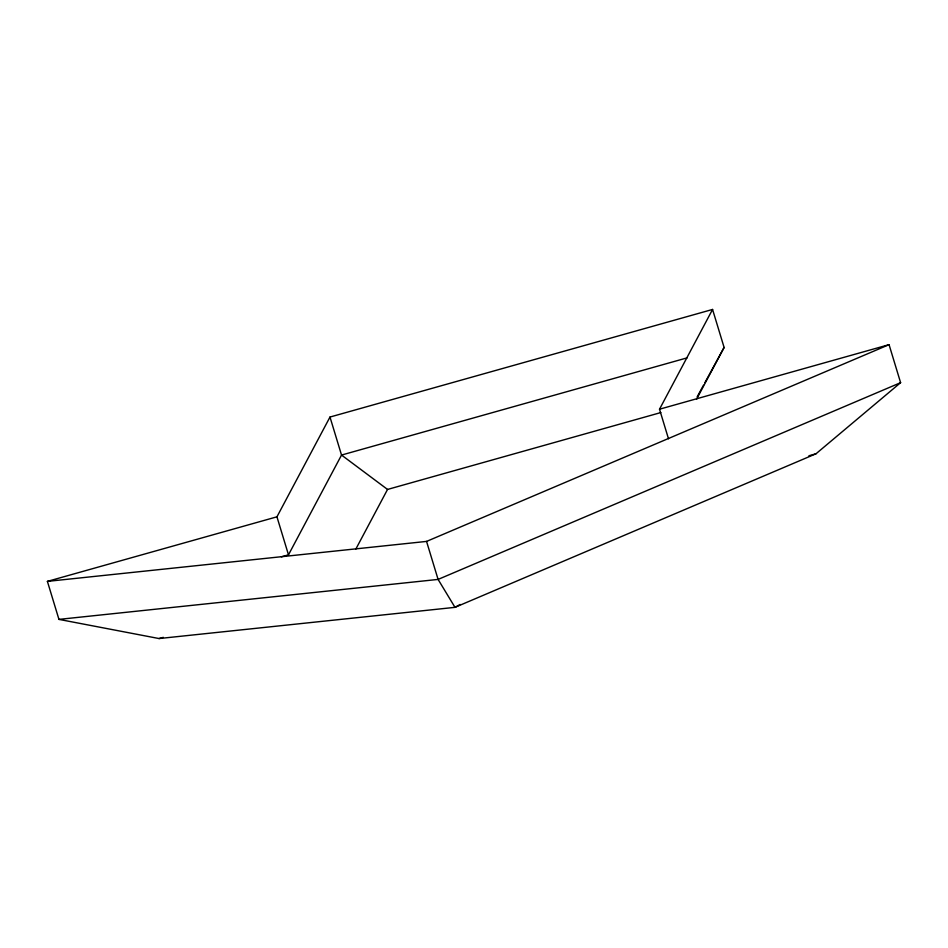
<?xml version="1.0" encoding="UTF-8"?>
<svg xmlns="http://www.w3.org/2000/svg" width="948" height="948" viewBox="0 0 948 948"><rect width="100%" height="100%" fill="white"/><g stroke="black" fill="none" stroke-linecap="round" stroke-linejoin="round"><path stroke-width="1.42" d="M281.355 556.832L288.488 554.829L276.946 516.826L329.987 417.049L712.564 309.451L724.106 347.454L696.543 399.286M288.488 554.829L341.529 455.064L329.987 417.049M355.856 549.034L387.542 489.441L660.863 412.558M668.494 438.782L659.512 409.216L712.564 309.451M697.147 396.856L703.535 385.161M704.957 382.554L724.106 347.454M276.946 516.826L47.4 581.385L58.942 619.388L159.051 638.549L454.993 607.348L815.991 453.784L900.6 382.672L889.058 344.657L659.512 409.216M460.147 604.457L454.993 607.348L438.094 579.418L426.553 541.415L47.4 581.385M426.553 541.415L889.058 344.657M900.6 382.672L438.094 579.418L58.942 619.388M687.122 357.858L341.529 455.064L387.542 489.441M159.051 638.549L163.305 637.352M808.917 455.763L815.991 453.784"/></g></svg>
